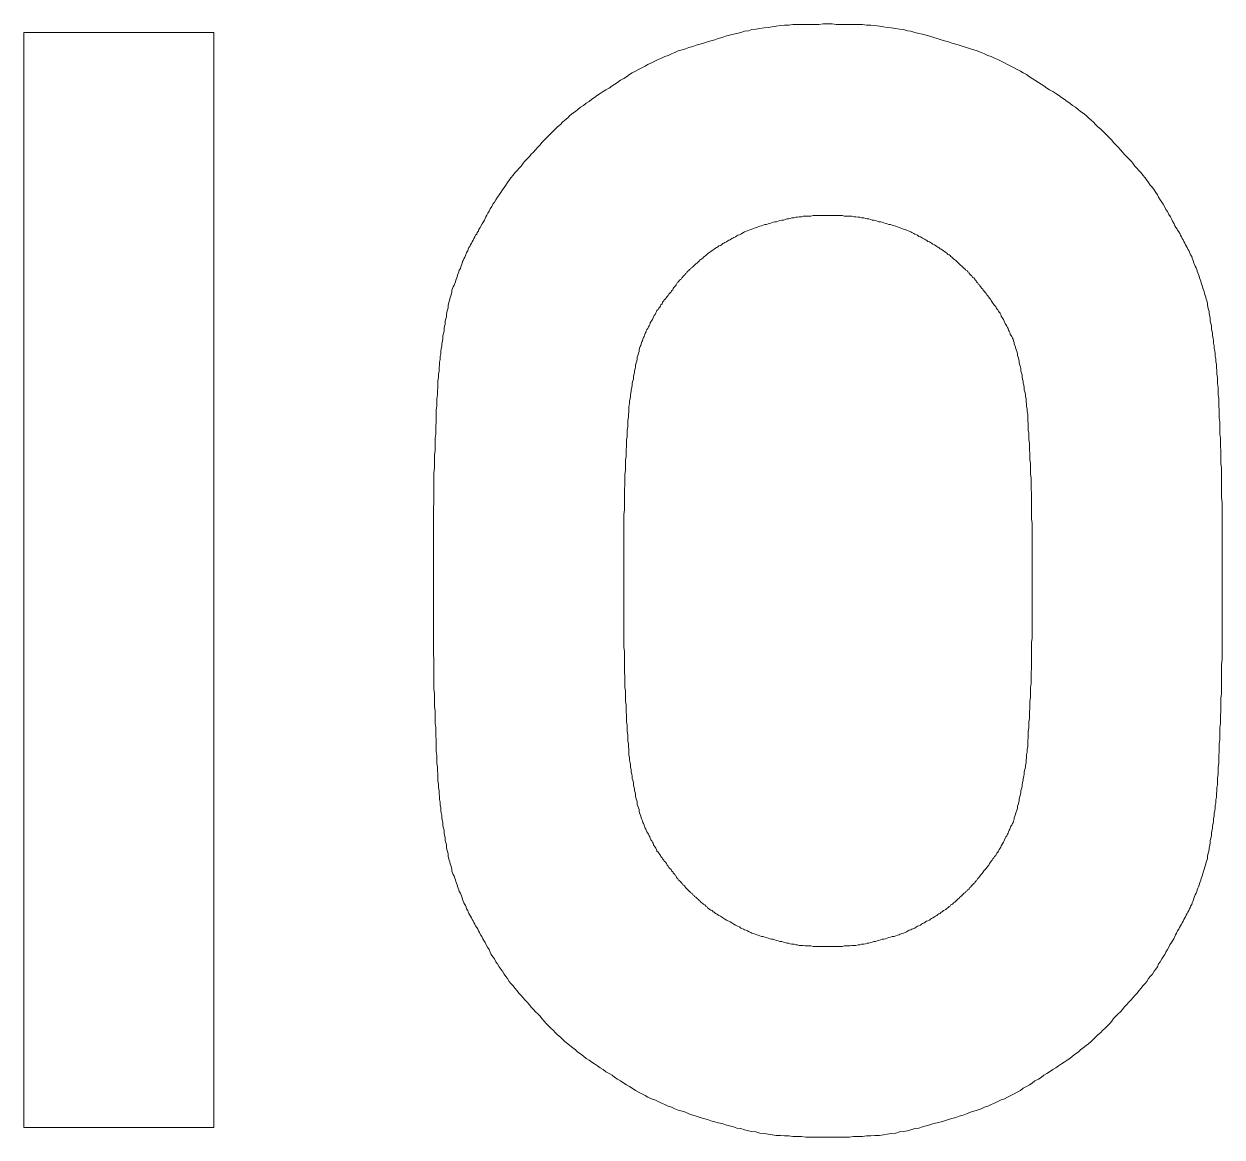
# Model space of a CAD drawing. Units: millimetres at full size, sheet at 1:100. Extents: x -138278 to 134990, y -16593 to 30671.
# Drawn here: x -8901.8 to -8688.5, y 21337.6 to 21535.7 of the extents above; entities that cross this region are included whole.
import ezdxf

# ---------------------------------------------------------------- set-up
doc = ezdxf.new("R2010")
doc.units = ezdxf.units.MM
doc.header["$LTSCALE"] = 100
doc.layers.add('F-0_枠', color=134, linetype='Continuous', lineweight=18)

msp = doc.modelspace()

# ---------------------------------------------------------------- linework, layer by layer
at = {"layer": 'F-0_枠'}
for points in [[(-8779.5, 21532.7), (-8778.8, 21532.9), (-8778.2, 21533.1), (-8777.5, 21533.3), (-8776.9, 21533.5), (-8776.2, 21533.7), (-8775.5, 21533.9), (-8774.9, 21534), (-8774.2, 21534.2), (-8773.5, 21534.4), (-8772.8, 21534.5), (-8772.2, 21534.7), (-8771.5, 21534.8), (-8770.8, 21534.9), (-8770, 21535), (-8769.3, 21535.1), (-8768.6, 21535.2), (-8767.9, 21535.3), (-8767.1, 21535.4), (-8766.4, 21535.5), (-8765.6, 21535.5), (-8764.9, 21535.6), (-8764.1, 21535.6), (-8763.4, 21535.6), (-8762.6, 21535.6), (-8761.8, 21535.6), (-8761.1, 21535.6), (-8760.3, 21535.6), (-8759.5, 21535.7), (-8758.7, 21535.7), (-8757.9, 21535.7), (-8757.2, 21535.6), (-8756.4, 21535.6), (-8755.6, 21535.6), (-8754.8, 21535.6), (-8754.1, 21535.6), (-8753.3, 21535.6), (-8752.5, 21535.6), (-8751.8, 21535.5), (-8751, 21535.5)], [(-8751, 21535.5), (-8750.3, 21535.4), (-8749.5, 21535.3), (-8748.8, 21535.2), (-8748.1, 21535.1), (-8747.4, 21535), (-8746.6, 21534.9), (-8745.9, 21534.8), (-8745.2, 21534.7), (-8744.5, 21534.5), (-8743.9, 21534.4), (-8743.2, 21534.2), (-8742.5, 21534), (-8741.8, 21533.9), (-8741.2, 21533.7), (-8740.5, 21533.5), (-8739.8, 21533.3), (-8739.2, 21533.1), (-8738.5, 21532.9), (-8737.9, 21532.7), (-8737.2, 21532.5), (-8736.6, 21532.3), (-8735.9, 21532.1), (-8735.3, 21531.9), (-8734.6, 21531.7), (-8734, 21531.5), (-8733.3, 21531.3), (-8732.7, 21531.1), (-8732.1, 21530.9), (-8731.4, 21530.6), (-8730.8, 21530.4), (-8730.2, 21530.1), (-8729.6, 21529.9), (-8729, 21529.6), (-8728.4, 21529.4), (-8727.8, 21529.1), (-8727.2, 21528.8), (-8726.7, 21528.5), (-8726.1, 21528.2), (-8725.5, 21527.9)], [(-8801.7, 21521.6), (-8801.2, 21521.9), (-8800.7, 21522.3), (-8800.2, 21522.6), (-8799.7, 21523), (-8799.2, 21523.3), (-8798.7, 21523.7), (-8798.2, 21524), (-8797.6, 21524.3), (-8797.1, 21524.7), (-8796.6, 21525), (-8796.1, 21525.3), (-8795.6, 21525.7), (-8795, 21526), (-8794.5, 21526.3), (-8794, 21526.7), (-8793.5, 21527), (-8792.9, 21527.3), (-8792.4, 21527.6), (-8791.8, 21527.9), (-8791.2, 21528.2), (-8790.7, 21528.5), (-8790.1, 21528.8), (-8789.5, 21529.1), (-8788.9, 21529.4), (-8788.3, 21529.6), (-8787.7, 21529.9), (-8787.1, 21530.1), (-8786.5, 21530.4), (-8785.9, 21530.6), (-8785.3, 21530.9), (-8784.6, 21531.1), (-8784, 21531.3), (-8783.4, 21531.5), (-8782.7, 21531.7), (-8782.1, 21531.9), (-8781.4, 21532.1), (-8780.8, 21532.3), (-8780.1, 21532.5), (-8779.5, 21532.7)], [(-8725.5, 21527.9), (-8725, 21527.6), (-8724.4, 21527.3), (-8723.9, 21527), (-8723.3, 21526.7), (-8722.8, 21526.3), (-8722.3, 21526), (-8721.8, 21525.7), (-8721.2, 21525.3), (-8720.7, 21525), (-8720.2, 21524.7), (-8719.7, 21524.3), (-8719.2, 21524), (-8718.6, 21523.7), (-8718.1, 21523.3), (-8717.6, 21523), (-8717.1, 21522.6), (-8716.6, 21522.3), (-8716.1, 21521.9), (-8715.6, 21521.6), (-8715.1, 21521.2), (-8714.6, 21520.9), (-8714.1, 21520.5), (-8713.7, 21520.1), (-8713.2, 21519.8), (-8712.7, 21519.4), (-8712.3, 21519), (-8711.8, 21518.6), (-8711.4, 21518.2), (-8711, 21517.8), (-8710.6, 21517.4), (-8710.1, 21517), (-8709.7, 21516.6), (-8709.3, 21516.2), (-8708.9, 21515.8), (-8708.5, 21515.4), (-8708.1, 21515), (-8707.8, 21514.6), (-8707.4, 21514.2), (-8707, 21513.8)], [(-8816.9, 21505.7), (-8816.6, 21506.2), (-8816.3, 21506.6), (-8816, 21507), (-8815.7, 21507.5), (-8815.4, 21507.9), (-8815.1, 21508.3), (-8814.7, 21508.8), (-8814.4, 21509.2), (-8814, 21509.6), (-8813.7, 21510), (-8813.3, 21510.4), (-8812.9, 21510.9), (-8812.6, 21511.3), (-8812.2, 21511.7), (-8811.8, 21512.1), (-8811.5, 21512.5), (-8811.1, 21512.9), (-8810.7, 21513.3), (-8810.3, 21513.8), (-8809.9, 21514.2), (-8809.6, 21514.6), (-8809.2, 21515), (-8808.8, 21515.4), (-8808.4, 21515.8), (-8808, 21516.2), (-8807.6, 21516.6), (-8807.2, 21517), (-8806.8, 21517.4), (-8806.3, 21517.8), (-8805.9, 21518.2), (-8805.5, 21518.6), (-8805, 21519), (-8804.6, 21519.4), (-8804.1, 21519.8), (-8803.6, 21520.1), (-8803.2, 21520.5), (-8802.7, 21520.9), (-8802.2, 21521.2), (-8801.7, 21521.6)], [(-8707, 21513.8), (-8706.6, 21513.3), (-8706.2, 21512.9), (-8705.9, 21512.5), (-8705.5, 21512.1), (-8705.1, 21511.7), (-8704.7, 21511.3), (-8704.4, 21510.9), (-8704, 21510.4), (-8703.6, 21510), (-8703.3, 21509.6), (-8702.9, 21509.2), (-8702.6, 21508.8), (-8702.2, 21508.3), (-8701.9, 21507.9), (-8701.6, 21507.5), (-8701.3, 21507), (-8700.9, 21506.6), (-8700.6, 21506.2), (-8700.3, 21505.7), (-8700, 21505.3), (-8699.8, 21504.9), (-8699.5, 21504.4), (-8699.2, 21504), (-8699, 21503.6), (-8698.7, 21503.1), (-8698.5, 21502.7)], [(-8823.7, 21493.4), (-8823.6, 21493.6), (-8823.5, 21493.9), (-8823.3, 21494.2), (-8823.2, 21494.5), (-8823.1, 21494.8), (-8823, 21495), (-8822.8, 21495.3), (-8822.7, 21495.6), (-8822.6, 21495.9), (-8822.4, 21496.1), (-8822.3, 21496.4), (-8822.1, 21496.7), (-8822, 21496.9), (-8821.8, 21497.2), (-8821.7, 21497.5), (-8821.5, 21497.8), (-8821.4, 21498.1), (-8821.2, 21498.3), (-8821.1, 21498.6), (-8820.9, 21498.8), (-8820.8, 21499.1), (-8820.7, 21499.3), (-8820.6, 21499.5), (-8820.5, 21499.6), (-8820.2, 21500.1), (-8819.8, 21500.8), (-8819.7, 21501.1), (-8819.6, 21501.4), (-8819.4, 21501.7), (-8819.2, 21502), (-8819, 21502.4), (-8818.8, 21502.8), (-8818.5, 21503.2), (-8818.3, 21503.6), (-8818, 21504), (-8817.8, 21504.4), (-8817.5, 21504.9), (-8817.2, 21505.3), (-8816.9, 21505.7)], [(-8771.9, 21499.3), (-8771.6, 21499.4), (-8771.3, 21499.5), (-8771.1, 21499.6), (-8770.8, 21499.7), (-8770.5, 21499.8), (-8770.2, 21499.9), (-8769.9, 21500), (-8769.6, 21500), (-8769.3, 21500.1), (-8769, 21500.2), (-8768.7, 21500.3), (-8768.4, 21500.4), (-8768.1, 21500.5), (-8767.8, 21500.5), (-8767.5, 21500.6), (-8767.2, 21500.7), (-8766.9, 21500.8), (-8766.6, 21500.8), (-8766.3, 21500.9), (-8766, 21501), (-8765.7, 21501), (-8765.4, 21501.1), (-8765.1, 21501.2), (-8764.7, 21501.2), (-8764.4, 21501.3), (-8764.1, 21501.3), (-8763.8, 21501.4), (-8763.4, 21501.4), (-8763.1, 21501.5), (-8762.7, 21501.5), (-8762.4, 21501.5), (-8762, 21501.5), (-8761.7, 21501.5), (-8761.3, 21501.6), (-8760.9, 21501.6), (-8760.6, 21501.6), (-8760.2, 21501.6), (-8759.8, 21501.6), (-8759.5, 21501.6)], [(-8759.5, 21501.6), (-8759.1, 21501.6), (-8758.7, 21501.6), (-8758.4, 21501.6), (-8758, 21501.6), (-8757.6, 21501.6), (-8757.2, 21501.6), (-8756.9, 21501.6), (-8756.5, 21501.6), (-8756.1, 21501.6), (-8755.8, 21501.5), (-8755.4, 21501.5), (-8755.1, 21501.5), (-8754.7, 21501.5), (-8754.4, 21501.5), (-8754, 21501.4), (-8753.7, 21501.4), (-8753.3, 21501.3), (-8753, 21501.3), (-8752.7, 21501.2), (-8752.3, 21501.2), (-8752, 21501.1), (-8751.7, 21501), (-8751.4, 21501), (-8751.1, 21500.9), (-8750.8, 21500.8), (-8750.5, 21500.8), (-8750.2, 21500.7), (-8749.9, 21500.6), (-8749.6, 21500.5), (-8749.3, 21500.5), (-8749, 21500.4), (-8748.7, 21500.3), (-8748.4, 21500.2), (-8748.1, 21500.1), (-8747.8, 21500), (-8747.5, 21500), (-8747.2, 21499.9), (-8746.9, 21499.8), (-8746.6, 21499.7)], [(-8698.5, 21502.7), (-8698.2, 21502.3), (-8698, 21501.8), (-8697.7, 21501.4), (-8697.5, 21501), (-8697.3, 21500.6), (-8697, 21500.1), (-8696.9, 21499.8), (-8696.7, 21499.5), (-8696.5, 21499.2), (-8696.4, 21499), (-8696.2, 21498.7), (-8696, 21498.4), (-8695.9, 21498.1), (-8695.7, 21497.8), (-8695.6, 21497.5), (-8695.4, 21497.3), (-8695.3, 21497), (-8695.1, 21496.7), (-8695, 21496.4), (-8694.9, 21496.2), (-8694.7, 21495.9), (-8694.6, 21495.6), (-8694.4, 21495.4), (-8694.3, 21495.1), (-8694.2, 21494.8), (-8694.1, 21494.6), (-8693.9, 21494.3), (-8693.8, 21494), (-8693.7, 21493.7), (-8693.6, 21493.4), (-8693.5, 21493.1), (-8693.4, 21492.9), (-8693.3, 21492.6), (-8693.1, 21492.3), (-8693, 21492), (-8692.9, 21491.7), (-8692.8, 21491.4), (-8692.7, 21491.1), (-8692.6, 21490.8)], [(-8780.6, 21494.4), (-8780.4, 21494.5), (-8780.2, 21494.7), (-8780.1, 21494.8), (-8779.9, 21494.9), (-8779.7, 21495.1), (-8779.5, 21495.2), (-8779.3, 21495.4), (-8779.1, 21495.5), (-8778.9, 21495.6), (-8778.7, 21495.8), (-8778.5, 21495.9), (-8778.3, 21496), (-8778.1, 21496.2), (-8777.8, 21496.3), (-8777.6, 21496.4), (-8777.4, 21496.6), (-8777.2, 21496.7), (-8777, 21496.8), (-8776.7, 21496.9), (-8776.5, 21497.1), (-8776.3, 21497.2), (-8776.1, 21497.3), (-8775.8, 21497.5), (-8775.6, 21497.6), (-8775.4, 21497.7), (-8775.1, 21497.8), (-8774.9, 21498), (-8774.7, 21498.1), (-8774.4, 21498.2), (-8774.2, 21498.3), (-8774, 21498.4), (-8773.7, 21498.6), (-8773.5, 21498.7), (-8773.2, 21498.8), (-8773, 21498.9), (-8772.7, 21499), (-8772.4, 21499.1), (-8772.2, 21499.2), (-8771.9, 21499.3)], [(-8746.6, 21499.7), (-8746.3, 21499.6), (-8746, 21499.5), (-8745.8, 21499.4), (-8745.5, 21499.3), (-8745.2, 21499.2), (-8744.9, 21499.1), (-8744.7, 21499), (-8744.4, 21498.9), (-8744.2, 21498.8), (-8743.9, 21498.7), (-8743.7, 21498.6), (-8743.4, 21498.4), (-8743.2, 21498.3), (-8742.9, 21498.2), (-8742.7, 21498.1), (-8742.5, 21497.9), (-8742.2, 21497.8), (-8742, 21497.7), (-8741.8, 21497.6), (-8741.5, 21497.4), (-8741.3, 21497.3), (-8741.1, 21497.2), (-8740.9, 21497), (-8740.6, 21496.9), (-8740.4, 21496.8), (-8740.2, 21496.7), (-8740, 21496.5), (-8739.7, 21496.4), (-8739.5, 21496.3), (-8739.3, 21496.1), (-8739.1, 21496), (-8738.9, 21495.9), (-8738.7, 21495.7), (-8738.5, 21495.6), (-8738.3, 21495.5), (-8738.1, 21495.3), (-8737.9, 21495.2), (-8737.7, 21495), (-8737.5, 21494.9)], [(-8785.9, 21489), (-8785.8, 21489.1), (-8785.7, 21489.3), (-8785.6, 21489.4), (-8785.5, 21489.6), (-8785.4, 21489.7), (-8785.3, 21489.8), (-8785.2, 21489.9), (-8785.1, 21490.1), (-8784.9, 21490.2), (-8784.8, 21490.3), (-8784.7, 21490.5), (-8784.6, 21490.6), (-8784.5, 21490.7), (-8784.4, 21490.9), (-8784.2, 21491), (-8784.1, 21491.1), (-8784, 21491.3), (-8783.8, 21491.4), (-8783.7, 21491.6), (-8783.6, 21491.7), (-8783.4, 21491.8), (-8783.3, 21492), (-8783.1, 21492.1), (-8783, 21492.3), (-8782.8, 21492.4), (-8782.7, 21492.5), (-8782.5, 21492.7), (-8782.4, 21492.8), (-8782.2, 21493), (-8782, 21493.1), (-8781.9, 21493.2), (-8781.7, 21493.4), (-8781.6, 21493.5), (-8781.4, 21493.7), (-8781.3, 21493.8), (-8781.1, 21493.9), (-8780.9, 21494.1), (-8780.8, 21494.2), (-8780.6, 21494.4)], [(-8737.5, 21494.9), (-8737.3, 21494.7), (-8737.1, 21494.6), (-8736.9, 21494.5), (-8736.8, 21494.3), (-8736.6, 21494.2), (-8736.4, 21494), (-8736.3, 21493.9), (-8736.1, 21493.7), (-8735.9, 21493.6), (-8735.8, 21493.5), (-8735.6, 21493.3), (-8735.5, 21493.2), (-8735.3, 21493), (-8735.2, 21492.9), (-8735, 21492.7), (-8734.8, 21492.6), (-8734.7, 21492.5), (-8734.5, 21492.3), (-8734.4, 21492.2), (-8734.2, 21492), (-8734.1, 21491.9), (-8733.9, 21491.8), (-8733.8, 21491.6), (-8733.6, 21491.5)], [(-8827.2, 21479.7), (-8827.2, 21480.2), (-8827.1, 21480.6), (-8827, 21481), (-8827, 21481.5), (-8826.9, 21481.9), (-8826.8, 21482.3), (-8826.8, 21482.8), (-8826.7, 21483.2), (-8826.6, 21483.6), (-8826.6, 21484), (-8826.5, 21484.4), (-8826.4, 21484.8), (-8826.3, 21485.2), (-8826.3, 21485.6), (-8826.2, 21485.9), (-8826.1, 21486.3), (-8826, 21486.7), (-8825.9, 21487), (-8825.8, 21487.3), (-8825.7, 21487.7), (-8825.6, 21488), (-8825.6, 21488.3), (-8825.5, 21488.6), (-8825.4, 21488.9), (-8825.2, 21489.2), (-8825.1, 21489.5), (-8825, 21489.8), (-8824.9, 21490.1), (-8824.8, 21490.4), (-8824.7, 21490.7), (-8824.6, 21491), (-8824.5, 21491.3), (-8824.4, 21491.6), (-8824.3, 21491.9), (-8824.1, 21492.2), (-8824, 21492.5), (-8823.9, 21492.8), (-8823.8, 21493.1), (-8823.7, 21493.4)], [(-8733.6, 21491.5), (-8733.5, 21491.3), (-8733.4, 21491.2), (-8733.2, 21491), (-8733.1, 21490.9), (-8733, 21490.8), (-8732.9, 21490.6), (-8732.7, 21490.5), (-8732.6, 21490.4), (-8732.5, 21490.2), (-8732.4, 21490.1), (-8732.3, 21490), (-8732.2, 21489.8), (-8732.1, 21489.7), (-8732, 21489.6), (-8731.9, 21489.4), (-8731.7, 21489.3), (-8731.6, 21489.1), (-8731.5, 21489), (-8731.4, 21488.8), (-8731.3, 21488.7), (-8731.1, 21488.5), (-8731, 21488.3), (-8730.8, 21488.1), (-8730.7, 21487.9), (-8730.5, 21487.7), (-8730.4, 21487.5), (-8730.2, 21487.3), (-8730, 21487.1), (-8729.9, 21486.9), (-8729.7, 21486.7), (-8729.6, 21486.5), (-8729.4, 21486.2), (-8729.3, 21486), (-8729.1, 21485.8), (-8729, 21485.6), (-8728.8, 21485.4), (-8728.7, 21485.2), (-8728.6, 21485), (-8728.4, 21484.8)], [(-8692.6, 21490.8), (-8692.5, 21490.5), (-8692.4, 21490.2), (-8692.3, 21489.9), (-8692.2, 21489.6), (-8692.1, 21489.3), (-8692, 21489), (-8691.9, 21488.7), (-8691.8, 21488.4), (-8691.7, 21488.1), (-8691.6, 21487.7), (-8691.5, 21487.4), (-8691.4, 21487.1), (-8691.3, 21486.7), (-8691.2, 21486.4), (-8691.1, 21486), (-8691.1, 21485.7), (-8691, 21485.3), (-8690.9, 21484.9), (-8690.8, 21484.5), (-8690.8, 21484.1), (-8690.7, 21483.7), (-8690.6, 21483.3), (-8690.6, 21482.8), (-8690.5, 21482.4), (-8690.4, 21482), (-8690.4, 21481.5), (-8690.3, 21481.1), (-8690.2, 21480.7), (-8690.2, 21480.2), (-8690.1, 21479.8), (-8690, 21479.3), (-8690, 21478.9), (-8689.9, 21478.4), (-8689.9, 21478), (-8689.8, 21477.5), (-8689.7, 21477), (-8689.7, 21476.6), (-8689.6, 21476.1), (-8689.6, 21475.6)], [(-8791.2, 21480.6), (-8791.1, 21480.8), (-8791, 21481.1), (-8790.9, 21481.3), (-8790.7, 21481.5), (-8790.6, 21481.8), (-8790.5, 21482), (-8790.4, 21482.2), (-8790.3, 21482.5), (-8790.2, 21482.7), (-8790, 21482.9), (-8789.9, 21483.1), (-8789.8, 21483.4), (-8789.7, 21483.6), (-8789.6, 21483.8), (-8789.4, 21484), (-8789.3, 21484.3), (-8789.2, 21484.5), (-8789.1, 21484.7), (-8788.9, 21484.9), (-8788.8, 21485.1), (-8788.6, 21485.3), (-8788.5, 21485.5), (-8788.4, 21485.7), (-8788.2, 21485.9), (-8788.1, 21486.2), (-8787.9, 21486.4), (-8787.8, 21486.6), (-8787.6, 21486.8), (-8787.4, 21487), (-8787.3, 21487.2), (-8787.1, 21487.4), (-8787, 21487.6), (-8786.8, 21487.8), (-8786.6, 21488), (-8786.5, 21488.2), (-8786.3, 21488.4), (-8786.2, 21488.6), (-8786.1, 21488.8), (-8785.9, 21489)], [(-8728.4, 21484.8), (-8728.3, 21484.6), (-8728.2, 21484.4), (-8728, 21484.2), (-8727.9, 21484), (-8727.8, 21483.7), (-8727.7, 21483.5), (-8727.5, 21483.3), (-8727.4, 21483.1), (-8727.3, 21482.8), (-8727.2, 21482.6), (-8727.1, 21482.4), (-8727, 21482.2), (-8726.8, 21481.9), (-8726.7, 21481.7), (-8726.6, 21481.5), (-8726.5, 21481.2), (-8726.4, 21481), (-8726.3, 21480.8), (-8726.2, 21480.5), (-8726.1, 21480.3), (-8725.9, 21480.1), (-8725.8, 21479.8), (-8725.7, 21479.6), (-8725.6, 21479.3), (-8725.5, 21479), (-8725.5, 21478.8), (-8725.4, 21478.5), (-8725.3, 21478.2), (-8725.2, 21477.9), (-8725.1, 21477.6), (-8725, 21477.3), (-8724.9, 21477), (-8724.9, 21476.7), (-8724.8, 21476.4), (-8724.7, 21476), (-8724.6, 21475.7), (-8724.6, 21475.4), (-8724.5, 21475), (-8724.4, 21474.7)], [(-8828.8, 21455), (-8828.8, 21455.8), (-8828.7, 21456.7), (-8828.7, 21457.5), (-8828.7, 21458.2), (-8828.7, 21459), (-8828.6, 21459.8), (-8828.6, 21460.5), (-8828.6, 21461.2), (-8828.6, 21462), (-8828.5, 21462.7), (-8828.5, 21463.4), (-8828.5, 21464.1), (-8828.4, 21464.8), (-8828.4, 21465.6), (-8828.4, 21466.3), (-8828.4, 21467), (-8828.3, 21467.7), (-8828.3, 21468.4), (-8828.3, 21469), (-8828.2, 21469.7), (-8828.2, 21470.4), (-8828.1, 21471), (-8828.1, 21471.6), (-8828.1, 21472.2), (-8828, 21472.8), (-8828, 21473.4), (-8827.9, 21473.9), (-8827.9, 21474.5), (-8827.8, 21475), (-8827.8, 21475.5), (-8827.7, 21476), (-8827.7, 21476.5), (-8827.6, 21477), (-8827.6, 21477.5), (-8827.5, 21477.9), (-8827.4, 21478.4), (-8827.4, 21478.8), (-8827.3, 21479.3), (-8827.2, 21479.7)], [(-8794.1, 21467.2), (-8794.1, 21467.6), (-8794, 21468.1), (-8794, 21468.6), (-8793.9, 21469), (-8793.8, 21469.4), (-8793.8, 21469.8), (-8793.7, 21470.2), (-8793.7, 21470.6), (-8793.6, 21471), (-8793.5, 21471.4), (-8793.5, 21471.8), (-8793.4, 21472.2), (-8793.3, 21472.5), (-8793.3, 21472.9), (-8793.2, 21473.3), (-8793.1, 21473.6), (-8793.1, 21474), (-8793, 21474.3), (-8792.9, 21474.7), (-8792.9, 21475), (-8792.8, 21475.4), (-8792.7, 21475.7), (-8792.6, 21476.1), (-8792.6, 21476.4), (-8792.5, 21476.7), (-8792.4, 21477.1), (-8792.3, 21477.4), (-8792.3, 21477.7), (-8792.2, 21478), (-8792.1, 21478.3), (-8792, 21478.5), (-8791.9, 21478.8), (-8791.8, 21479.1), (-8791.7, 21479.3), (-8791.6, 21479.6), (-8791.5, 21479.9), (-8791.4, 21480.1), (-8791.3, 21480.3), (-8791.2, 21480.6)], [(-8689.6, 21475.6), (-8689.5, 21475.1), (-8689.5, 21474.5), (-8689.4, 21474), (-8689.4, 21473.4), (-8689.3, 21472.8), (-8689.3, 21472.3), (-8689.3, 21471.7), (-8689.2, 21471), (-8689.2, 21470.4), (-8689.2, 21469.7), (-8689.1, 21469.1), (-8689.1, 21468.4), (-8689.1, 21467.7), (-8689, 21467), (-8689, 21466.3), (-8689, 21465.6), (-8688.9, 21464.9), (-8688.9, 21464.1), (-8688.9, 21463.4), (-8688.9, 21462.7), (-8688.8, 21462), (-8688.8, 21461.3), (-8688.8, 21460.5), (-8688.7, 21459.8), (-8688.7, 21459), (-8688.7, 21458.2), (-8688.7, 21457.5), (-8688.6, 21456.7), (-8688.6, 21455.9), (-8688.6, 21455), (-8688.6, 21454.2), (-8688.6, 21453.3), (-8688.6, 21452.4), (-8688.6, 21451.5), (-8688.5, 21450.5), (-8688.5, 21449.6), (-8688.5, 21448.6), (-8688.5, 21447.6), (-8688.5, 21446.6)], [(-8724.4, 21474.7), (-8724.3, 21474.3), (-8724.3, 21473.9), (-8724.2, 21473.6), (-8724.1, 21473.2), (-8724.1, 21472.9), (-8724, 21472.5), (-8723.9, 21472.1), (-8723.9, 21471.8), (-8723.8, 21471.4), (-8723.7, 21471), (-8723.7, 21470.6), (-8723.6, 21470.2), (-8723.5, 21469.8), (-8723.5, 21469.4), (-8723.4, 21469), (-8723.4, 21468.5), (-8723.3, 21468.1), (-8723.3, 21467.6), (-8723.2, 21467.2), (-8723.2, 21466.7), (-8723.1, 21466.2), (-8723.1, 21465.6), (-8723.1, 21465.1), (-8723, 21464.6), (-8723, 21464), (-8723, 21463.4), (-8722.9, 21462.9), (-8722.9, 21462.3), (-8722.9, 21461.7), (-8722.8, 21461.1), (-8722.8, 21460.5), (-8722.8, 21459.9), (-8722.7, 21459.3), (-8722.7, 21458.7), (-8722.7, 21458.1), (-8722.6, 21457.5), (-8722.6, 21456.8), (-8722.6, 21456.2), (-8722.6, 21455.6)], [(-8795, 21440.5), (-8795, 21441.4), (-8795, 21442.3), (-8795, 21443.3), (-8795, 21444.2), (-8795, 21445.1), (-8795, 21445.9), (-8795, 21446.8), (-8795, 21447.6), (-8795, 21448.4), (-8794.9, 21449.2), (-8794.9, 21450), (-8794.9, 21450.8), (-8794.9, 21451.5), (-8794.9, 21452.2), (-8794.9, 21452.9), (-8794.8, 21453.6), (-8794.8, 21454.3), (-8794.8, 21454.9), (-8794.8, 21455.6), (-8794.7, 21456.2), (-8794.7, 21456.8), (-8794.7, 21457.5), (-8794.7, 21458.1), (-8794.6, 21458.7), (-8794.6, 21459.3), (-8794.6, 21459.9), (-8794.5, 21460.5), (-8794.5, 21461.1), (-8794.5, 21461.7), (-8794.4, 21462.3), (-8794.4, 21462.9), (-8794.4, 21463.4), (-8794.3, 21464), (-8794.3, 21464.6), (-8794.3, 21465.1), (-8794.2, 21465.7), (-8794.2, 21466.2), (-8794.1, 21466.7), (-8794.1, 21467.2)], [(-8828.7, 21415.7), (-8828.7, 21416.5), (-8828.8, 21417.3), (-8828.8, 21418.2), (-8828.8, 21419), (-8828.8, 21419.9), (-8828.8, 21420.8), (-8828.8, 21421.7), (-8828.8, 21422.6), (-8828.9, 21423.6), (-8828.9, 21424.6), (-8828.9, 21425.6), (-8828.9, 21426.6), (-8828.9, 21427.7), (-8828.9, 21428.7), (-8828.9, 21429.8), (-8828.9, 21430.9), (-8828.9, 21432), (-8828.9, 21433.2), (-8828.9, 21434.3), (-8828.9, 21435.4), (-8828.9, 21436.6), (-8828.9, 21437.7), (-8828.9, 21438.9), (-8828.9, 21440), (-8828.9, 21441.1), (-8828.9, 21442.3), (-8828.9, 21443.4), (-8828.9, 21444.4), (-8828.9, 21445.5), (-8828.9, 21446.6), (-8828.9, 21447.6), (-8828.9, 21448.6), (-8828.9, 21449.6), (-8828.8, 21450.5), (-8828.8, 21451.5), (-8828.8, 21452.4), (-8828.8, 21453.3), (-8828.8, 21454.2), (-8828.8, 21455)], [(-8722.6, 21455.6), (-8722.5, 21454.9), (-8722.5, 21454.3), (-8722.5, 21453.6), (-8722.5, 21452.9), (-8722.4, 21452.2), (-8722.4, 21451.5), (-8722.4, 21450.8), (-8722.4, 21450), (-8722.4, 21449.2), (-8722.4, 21448.4), (-8722.4, 21447.6), (-8722.3, 21446.8), (-8722.3, 21445.9), (-8722.3, 21445.1), (-8722.3, 21444.2), (-8722.3, 21443.3), (-8722.3, 21442.3), (-8722.3, 21441.4), (-8722.3, 21440.5), (-8722.3, 21439.5), (-8722.3, 21438.5), (-8722.3, 21437.6), (-8722.3, 21436.6), (-8722.3, 21435.6), (-8722.3, 21434.7), (-8722.3, 21433.7), (-8722.3, 21432.7), (-8722.3, 21431.8), (-8722.3, 21430.9), (-8722.3, 21429.9), (-8722.3, 21429), (-8722.3, 21428.1), (-8722.3, 21427.3), (-8722.3, 21426.4), (-8722.4, 21425.6), (-8722.4, 21424.8), (-8722.4, 21424), (-8722.4, 21423.2), (-8722.4, 21422.5)], [(-8688.5, 21446.6), (-8688.5, 21445.5), (-8688.5, 21444.4), (-8688.5, 21443.4), (-8688.5, 21442.3), (-8688.5, 21441.1), (-8688.5, 21440), (-8688.5, 21438.9), (-8688.5, 21437.7), (-8688.5, 21436.6), (-8688.5, 21435.4), (-8688.5, 21434.3), (-8688.5, 21433.2), (-8688.5, 21432), (-8688.5, 21430.9), (-8688.5, 21429.8), (-8688.5, 21428.7), (-8688.5, 21427.7), (-8688.5, 21426.6), (-8688.5, 21425.6), (-8688.5, 21424.6), (-8688.5, 21423.6), (-8688.5, 21422.6), (-8688.6, 21421.7), (-8688.6, 21420.8), (-8688.6, 21419.9), (-8688.6, 21419), (-8688.6, 21418.1), (-8688.6, 21417.3), (-8688.6, 21416.5), (-8688.7, 21415.7), (-8688.7, 21414.9), (-8688.7, 21414.1), (-8688.7, 21413.4), (-8688.8, 21412.6), (-8688.8, 21411.9), (-8688.8, 21411.2), (-8688.9, 21410.5), (-8688.9, 21409.7), (-8688.9, 21409)], [(-8794.4, 21410.4), (-8794.4, 21410.9), (-8794.5, 21411.5), (-8794.5, 21412.1), (-8794.5, 21412.7), (-8794.6, 21413.3), (-8794.6, 21413.9), (-8794.6, 21414.5), (-8794.7, 21415.2), (-8794.7, 21415.8), (-8794.7, 21416.4), (-8794.7, 21417), (-8794.8, 21417.6), (-8794.8, 21418.3), (-8794.8, 21418.9), (-8794.8, 21419.6), (-8794.9, 21420.3), (-8794.9, 21421), (-8794.9, 21421.7), (-8794.9, 21422.5), (-8794.9, 21423.2), (-8794.9, 21424), (-8795, 21424.8), (-8795, 21425.6), (-8795, 21426.4), (-8795, 21427.3), (-8795, 21428.1), (-8795, 21429), (-8795, 21429.9), (-8795, 21430.9), (-8795, 21431.8), (-8795, 21432.7), (-8795, 21433.7), (-8795, 21434.7), (-8795, 21435.6), (-8795, 21436.6), (-8795, 21437.6), (-8795, 21438.5), (-8795, 21439.5), (-8795, 21440.5)], [(-8722.4, 21422.5), (-8722.4, 21421.7), (-8722.4, 21421), (-8722.5, 21420.3), (-8722.5, 21419.6), (-8722.5, 21418.9), (-8722.5, 21418.3), (-8722.6, 21417.6), (-8722.6, 21417), (-8722.6, 21416.4), (-8722.6, 21415.8), (-8722.7, 21415.2), (-8722.7, 21414.5), (-8722.7, 21413.9), (-8722.8, 21413.3), (-8722.8, 21412.7), (-8722.8, 21412.1), (-8722.9, 21411.5), (-8722.9, 21410.9), (-8722.9, 21410.4), (-8723, 21409.8), (-8723, 21409.2), (-8723, 21408.7), (-8723.1, 21408.1), (-8723.1, 21407.6), (-8723.1, 21407.1), (-8723.2, 21406.6), (-8723.2, 21406.1), (-8723.3, 21405.6), (-8723.3, 21405.1), (-8723.4, 21404.7), (-8723.4, 21404.2), (-8723.5, 21403.8), (-8723.5, 21403.4), (-8723.6, 21403), (-8723.7, 21402.6), (-8723.7, 21402.2), (-8723.8, 21401.8), (-8723.9, 21401.4), (-8723.9, 21401.1)], [(-8827, 21392.2), (-8827.1, 21392.6), (-8827.2, 21393), (-8827.2, 21393.5), (-8827.3, 21393.9), (-8827.4, 21394.3), (-8827.4, 21394.8), (-8827.5, 21395.3), (-8827.6, 21395.7), (-8827.6, 21396.2), (-8827.7, 21396.7), (-8827.7, 21397.2), (-8827.8, 21397.7), (-8827.8, 21398.2), (-8827.9, 21398.7), (-8827.9, 21399.2), (-8828, 21399.8), (-8828, 21400.4), (-8828.1, 21401), (-8828.1, 21401.6), (-8828.1, 21402.2), (-8828.2, 21402.8), (-8828.2, 21403.5), (-8828.3, 21404.1), (-8828.3, 21404.8), (-8828.3, 21405.5), (-8828.4, 21406.2), (-8828.4, 21406.9), (-8828.4, 21407.6), (-8828.4, 21408.3), (-8828.5, 21409), (-8828.5, 21409.8), (-8828.5, 21410.5), (-8828.6, 21411.2), (-8828.6, 21411.9), (-8828.6, 21412.7), (-8828.6, 21413.4), (-8828.7, 21414.2), (-8828.7, 21414.9), (-8828.7, 21415.7)], [(-8792, 21394.7), (-8792.1, 21395), (-8792.2, 21395.3), (-8792.3, 21395.6), (-8792.3, 21395.9), (-8792.4, 21396.2), (-8792.5, 21396.5), (-8792.6, 21396.8), (-8792.6, 21397.2), (-8792.7, 21397.5), (-8792.8, 21397.8), (-8792.9, 21398.2), (-8792.9, 21398.6), (-8793, 21398.9), (-8793.1, 21399.3), (-8793.1, 21399.6), (-8793.2, 21400), (-8793.3, 21400.3), (-8793.3, 21400.7), (-8793.4, 21401.1), (-8793.5, 21401.4), (-8793.5, 21401.8), (-8793.6, 21402.2), (-8793.7, 21402.6), (-8793.7, 21403), (-8793.8, 21403.4), (-8793.8, 21403.8), (-8793.9, 21404.2), (-8794, 21404.7), (-8794, 21405.1), (-8794.1, 21405.6), (-8794.1, 21406.1), (-8794.1, 21406.6), (-8794.2, 21407.1), (-8794.2, 21407.6), (-8794.3, 21408.1), (-8794.3, 21408.7), (-8794.3, 21409.2), (-8794.4, 21409.8), (-8794.4, 21410.4)], [(-8688.9, 21409), (-8688.9, 21408.3), (-8689, 21407.6), (-8689, 21406.9), (-8689, 21406.2), (-8689.1, 21405.5), (-8689.1, 21404.8), (-8689.1, 21404.1), (-8689.2, 21403.4), (-8689.2, 21402.8), (-8689.2, 21402.1), (-8689.3, 21401.5), (-8689.3, 21400.9), (-8689.3, 21400.3), (-8689.4, 21399.8), (-8689.4, 21399.2), (-8689.5, 21398.7), (-8689.5, 21398.1), (-8689.6, 21397.6), (-8689.6, 21397.1), (-8689.7, 21396.6), (-8689.7, 21396.1), (-8689.8, 21395.7), (-8689.9, 21395.2), (-8689.9, 21394.7), (-8690, 21394.3), (-8690, 21393.8), (-8690.1, 21393.4), (-8690.2, 21393), (-8690.2, 21392.5), (-8690.3, 21392.1), (-8690.4, 21391.7), (-8690.4, 21391.2), (-8690.5, 21390.8), (-8690.6, 21390.4), (-8690.6, 21390), (-8690.7, 21389.5), (-8690.8, 21389.1), (-8690.8, 21388.7), (-8690.9, 21388.3)], [(-8723.9, 21401.1), (-8724, 21400.7), (-8724.1, 21400.3), (-8724.1, 21400), (-8724.2, 21399.6), (-8724.3, 21399.3), (-8724.3, 21398.9), (-8724.4, 21398.6), (-8724.5, 21398.2), (-8724.6, 21397.8), (-8724.6, 21397.5), (-8724.7, 21397.2), (-8724.8, 21396.8), (-8724.9, 21396.5), (-8724.9, 21396.2), (-8725, 21395.9), (-8725.1, 21395.6), (-8725.2, 21395.3), (-8725.3, 21395), (-8725.4, 21394.7), (-8725.5, 21394.4), (-8725.5, 21394.1), (-8725.6, 21393.9), (-8725.7, 21393.6), (-8725.8, 21393.4), (-8725.9, 21393.1), (-8726.1, 21392.9), (-8726.2, 21392.6), (-8726.3, 21392.4), (-8726.4, 21392.2), (-8726.5, 21391.9), (-8726.6, 21391.7), (-8726.7, 21391.5), (-8726.8, 21391.2), (-8727, 21391), (-8727.1, 21390.8), (-8727.2, 21390.5), (-8727.3, 21390.3), (-8727.4, 21390.1), (-8727.5, 21389.9)], [(-8787.1, 21385.8), (-8787.3, 21386), (-8787.4, 21386.3), (-8787.6, 21386.5), (-8787.8, 21386.7), (-8787.9, 21386.9), (-8788.1, 21387.1), (-8788.2, 21387.3), (-8788.4, 21387.5), (-8788.5, 21387.7), (-8788.6, 21387.9), (-8788.8, 21388.1), (-8788.9, 21388.3), (-8789.1, 21388.5), (-8789.2, 21388.8), (-8789.3, 21389), (-8789.4, 21389.2), (-8789.6, 21389.4), (-8789.7, 21389.6), (-8789.8, 21389.9), (-8789.9, 21390.1), (-8790, 21390.3), (-8790.2, 21390.5), (-8790.3, 21390.8), (-8790.4, 21391), (-8790.5, 21391.2), (-8790.6, 21391.5), (-8790.7, 21391.7), (-8790.9, 21391.9), (-8791, 21392.2), (-8791.1, 21392.4), (-8791.2, 21392.6), (-8791.3, 21392.9), (-8791.4, 21393.1), (-8791.5, 21393.4), (-8791.6, 21393.6), (-8791.7, 21393.9), (-8791.8, 21394.1), (-8791.9, 21394.4), (-8792, 21394.7)], [(-8823.3, 21379), (-8823.5, 21379.3), (-8823.6, 21379.6), (-8823.7, 21379.9), (-8823.8, 21380.2), (-8823.9, 21380.5), (-8824, 21380.8), (-8824.1, 21381), (-8824.3, 21381.3), (-8824.4, 21381.6), (-8824.5, 21381.9), (-8824.6, 21382.2), (-8824.7, 21382.5), (-8824.8, 21382.8), (-8824.9, 21383.1), (-8825, 21383.4), (-8825.1, 21383.7), (-8825.2, 21384), (-8825.4, 21384.3), (-8825.5, 21384.6), (-8825.6, 21384.9), (-8825.6, 21385.2), (-8825.7, 21385.6), (-8825.8, 21385.9), (-8825.9, 21386.2), (-8826, 21386.6), (-8826.1, 21386.9), (-8826.2, 21387.3), (-8826.3, 21387.6), (-8826.3, 21388), (-8826.4, 21388.4), (-8826.5, 21388.8), (-8826.6, 21389.2), (-8826.6, 21389.6), (-8826.7, 21390), (-8826.8, 21390.4), (-8826.8, 21390.9), (-8826.9, 21391.3), (-8827, 21391.7), (-8827, 21392.2)], [(-8727.5, 21389.9), (-8727.7, 21389.6), (-8727.8, 21389.4), (-8727.9, 21389.2), (-8728, 21389), (-8728.2, 21388.8), (-8728.3, 21388.5), (-8728.4, 21388.3), (-8728.6, 21388.1), (-8728.7, 21387.9), (-8728.8, 21387.7), (-8729, 21387.5), (-8729.1, 21387.3), (-8729.3, 21387.1), (-8729.4, 21386.9), (-8729.6, 21386.7), (-8729.7, 21386.5), (-8729.9, 21386.3), (-8730, 21386), (-8730.2, 21385.8), (-8730.4, 21385.6), (-8730.5, 21385.4), (-8730.7, 21385.2), (-8730.9, 21385), (-8731.1, 21384.7), (-8731.2, 21384.5), (-8731.4, 21384.3), (-8731.5, 21384.2), (-8731.6, 21384), (-8731.7, 21383.9), (-8731.8, 21383.8), (-8731.9, 21383.7), (-8732, 21383.6), (-8732.1, 21383.4), (-8732.2, 21383.3), (-8732.3, 21383.2), (-8732.4, 21383.1), (-8732.5, 21382.9), (-8732.6, 21382.8), (-8732.7, 21382.7)], [(-8690.9, 21388.3), (-8691, 21387.9), (-8691.1, 21387.6), (-8691.1, 21387.2), (-8691.2, 21386.8), (-8691.3, 21386.5), (-8691.4, 21386.2), (-8691.5, 21385.8), (-8691.6, 21385.5), (-8691.7, 21385.2), (-8691.8, 21384.9), (-8691.9, 21384.5), (-8692, 21384.2), (-8692.1, 21383.9), (-8692.2, 21383.6), (-8692.3, 21383.3), (-8692.4, 21383), (-8692.5, 21382.7), (-8692.6, 21382.4), (-8692.7, 21382.1), (-8692.8, 21381.9), (-8692.9, 21381.6), (-8693, 21381.3), (-8693.1, 21381), (-8693.3, 21380.7), (-8693.4, 21380.4), (-8693.5, 21380.1), (-8693.6, 21379.8), (-8693.7, 21379.5), (-8693.8, 21379.3), (-8693.9, 21379), (-8694.1, 21378.7), (-8694.2, 21378.4), (-8694.3, 21378.2), (-8694.4, 21377.9), (-8694.6, 21377.6), (-8694.7, 21377.4), (-8694.9, 21377.1), (-8695, 21376.8), (-8695.1, 21376.6)], [(-8781.9, 21380), (-8782, 21380.1), (-8782.2, 21380.3), (-8782.4, 21380.4), (-8782.5, 21380.6), (-8782.7, 21380.7), (-8782.8, 21380.9), (-8783, 21381), (-8783.1, 21381.1), (-8783.3, 21381.3), (-8783.4, 21381.4), (-8783.6, 21381.6), (-8783.7, 21381.7), (-8783.8, 21381.8), (-8784, 21382), (-8784.1, 21382.1), (-8784.2, 21382.3), (-8784.4, 21382.4), (-8784.5, 21382.5), (-8784.6, 21382.7), (-8784.7, 21382.8), (-8784.8, 21382.9), (-8784.9, 21383.1), (-8785.1, 21383.2), (-8785.2, 21383.3), (-8785.3, 21383.4), (-8785.4, 21383.6), (-8785.5, 21383.7), (-8785.6, 21383.8), (-8785.7, 21384), (-8785.8, 21384.1), (-8785.9, 21384.3), (-8786.1, 21384.5), (-8786.2, 21384.6), (-8786.3, 21384.8), (-8786.5, 21385), (-8786.6, 21385.2), (-8786.8, 21385.4), (-8787, 21385.6), (-8787.1, 21385.8)], [(-8732.7, 21382.7), (-8732.9, 21382.5), (-8733, 21382.4), (-8733.1, 21382.3), (-8733.2, 21382.1), (-8733.4, 21382), (-8733.5, 21381.8), (-8733.6, 21381.7), (-8733.8, 21381.6), (-8733.9, 21381.4), (-8734.1, 21381.3), (-8734.2, 21381.1), (-8734.4, 21381), (-8734.5, 21380.9), (-8734.7, 21380.7), (-8734.8, 21380.6), (-8735, 21380.4), (-8735.2, 21380.3), (-8735.3, 21380.1), (-8735.5, 21380), (-8735.6, 21379.9), (-8735.8, 21379.7), (-8735.9, 21379.6), (-8736.1, 21379.4), (-8736.3, 21379.3), (-8736.4, 21379.1), (-8736.6, 21379), (-8736.8, 21378.9), (-8736.9, 21378.7), (-8737.1, 21378.6), (-8737.3, 21378.4), (-8737.5, 21378.3), (-8737.7, 21378.1), (-8737.9, 21378), (-8738.1, 21377.9), (-8738.3, 21377.7), (-8738.5, 21377.6), (-8738.7, 21377.4), (-8738.9, 21377.3), (-8739.1, 21377.2)], [(-8774, 21374.7), (-8774.2, 21374.8), (-8774.4, 21375), (-8774.7, 21375.1), (-8774.9, 21375.2), (-8775.1, 21375.3), (-8775.4, 21375.5), (-8775.6, 21375.6), (-8775.8, 21375.7), (-8776.1, 21375.9), (-8776.3, 21376), (-8776.5, 21376.1), (-8776.7, 21376.2), (-8777, 21376.4), (-8777.2, 21376.5), (-8777.4, 21376.6), (-8777.6, 21376.8), (-8777.8, 21376.9), (-8778.1, 21377), (-8778.3, 21377.2), (-8778.5, 21377.3), (-8778.7, 21377.4), (-8778.9, 21377.6), (-8779.1, 21377.7), (-8779.3, 21377.9), (-8779.5, 21378), (-8779.7, 21378.1), (-8779.9, 21378.3), (-8780.1, 21378.4), (-8780.2, 21378.6), (-8780.4, 21378.7), (-8780.6, 21378.9), (-8780.8, 21379), (-8780.9, 21379.1), (-8781.1, 21379.3), (-8781.3, 21379.4), (-8781.4, 21379.6), (-8781.6, 21379.7), (-8781.7, 21379.9), (-8781.9, 21380)], [(-8815.4, 21365.3), (-8815.7, 21365.8), (-8816, 21366.2), (-8816.3, 21366.6), (-8816.6, 21367.1), (-8816.9, 21367.5), (-8817.2, 21367.9), (-8817.5, 21368.4), (-8817.8, 21368.8), (-8818, 21369.3), (-8818.3, 21369.7), (-8818.6, 21370.1), (-8818.8, 21370.5), (-8819, 21371), (-8819.3, 21371.4), (-8819.5, 21371.8), (-8819.7, 21372.2), (-8819.9, 21372.6), (-8820.1, 21372.9), (-8820.3, 21373.3), (-8820.5, 21373.6), (-8820.7, 21374), (-8820.9, 21374.3), (-8821, 21374.6), (-8821.2, 21374.9), (-8821.4, 21375.2), (-8821.5, 21375.5), (-8821.7, 21375.8), (-8821.8, 21376.1), (-8822, 21376.3), (-8822.1, 21376.6), (-8822.3, 21376.9), (-8822.4, 21377.1), (-8822.6, 21377.4), (-8822.7, 21377.7), (-8822.8, 21377.9), (-8823, 21378.2), (-8823.1, 21378.5), (-8823.2, 21378.8), (-8823.3, 21379)], [(-8739.1, 21377.2), (-8739.3, 21377), (-8739.5, 21376.9), (-8739.7, 21376.8), (-8740, 21376.6), (-8740.2, 21376.5), (-8740.4, 21376.4), (-8740.6, 21376.2), (-8740.9, 21376.1), (-8741.1, 21376), (-8741.3, 21375.9), (-8741.5, 21375.7), (-8741.8, 21375.6), (-8742, 21375.5), (-8742.2, 21375.3), (-8742.5, 21375.2), (-8742.7, 21375.1), (-8742.9, 21375), (-8743.2, 21374.8), (-8743.4, 21374.7), (-8743.7, 21374.6), (-8743.9, 21374.5), (-8744.2, 21374.4), (-8744.4, 21374.3), (-8744.7, 21374.1), (-8744.9, 21374), (-8745.2, 21373.9), (-8745.5, 21373.8), (-8745.8, 21373.7), (-8746, 21373.6), (-8746.3, 21373.5), (-8746.6, 21373.4), (-8746.9, 21373.3), (-8747.2, 21373.3), (-8747.5, 21373.2), (-8747.8, 21373.1), (-8748.1, 21373), (-8748.4, 21372.9), (-8748.7, 21372.8), (-8749, 21372.8)], [(-8695.1, 21376.6), (-8695.3, 21376.3), (-8695.4, 21376), (-8695.6, 21375.7), (-8695.7, 21375.5), (-8695.9, 21375.2), (-8696.1, 21374.9), (-8696.2, 21374.6), (-8696.4, 21374.3), (-8696.6, 21373.9), (-8696.8, 21373.6), (-8696.9, 21373.3), (-8697.1, 21372.9), (-8697.3, 21372.5), (-8697.5, 21372.2), (-8697.8, 21371.8), (-8698, 21371.4), (-8698.2, 21371), (-8698.5, 21370.5), (-8698.7, 21370.1), (-8699, 21369.7), (-8699.2, 21369.3), (-8699.5, 21368.8), (-8699.8, 21368.4), (-8700, 21367.9), (-8700.3, 21367.5), (-8700.6, 21367.1), (-8700.9, 21366.6), (-8701.3, 21366.2), (-8701.6, 21365.8), (-8701.9, 21365.3), (-8702.2, 21364.9), (-8702.6, 21364.5), (-8702.9, 21364.1), (-8703.3, 21363.6), (-8703.6, 21363.2), (-8704, 21362.8), (-8704.4, 21362.4), (-8704.7, 21362), (-8705.1, 21361.6)], [(-8762.4, 21371.6), (-8762.7, 21371.6), (-8763.1, 21371.7), (-8763.4, 21371.7), (-8763.8, 21371.7), (-8764.1, 21371.8), (-8764.4, 21371.8), (-8764.7, 21371.9), (-8765.1, 21371.9), (-8765.4, 21372), (-8765.7, 21372.1), (-8766, 21372.1), (-8766.3, 21372.2), (-8766.6, 21372.3), (-8766.9, 21372.4), (-8767.2, 21372.4), (-8767.5, 21372.5), (-8767.8, 21372.6), (-8768.1, 21372.7), (-8768.4, 21372.8), (-8768.7, 21372.8), (-8769, 21372.9), (-8769.3, 21373), (-8769.6, 21373.1), (-8769.9, 21373.2), (-8770.2, 21373.3), (-8770.5, 21373.3), (-8770.8, 21373.4), (-8771.1, 21373.5), (-8771.3, 21373.6), (-8771.6, 21373.7), (-8771.9, 21373.8), (-8772.2, 21373.9), (-8772.4, 21374), (-8772.7, 21374.1), (-8773, 21374.3), (-8773.2, 21374.4), (-8773.5, 21374.5), (-8773.7, 21374.6), (-8774, 21374.7)], [(-8749, 21372.8), (-8749.3, 21372.7), (-8749.6, 21372.6), (-8749.9, 21372.5), (-8750.2, 21372.4), (-8750.5, 21372.4), (-8750.8, 21372.3), (-8751.1, 21372.2), (-8751.4, 21372.1), (-8751.7, 21372.1), (-8752, 21372), (-8752.3, 21371.9), (-8752.7, 21371.9), (-8753, 21371.8), (-8753.3, 21371.8), (-8753.7, 21371.7), (-8754, 21371.7), (-8754.4, 21371.7), (-8754.7, 21371.6), (-8755.1, 21371.6), (-8755.4, 21371.6), (-8755.8, 21371.6), (-8756.1, 21371.5), (-8756.5, 21371.5), (-8756.9, 21371.5), (-8757.2, 21371.5), (-8757.6, 21371.5), (-8758, 21371.5), (-8758.4, 21371.5), (-8758.7, 21371.5), (-8759.1, 21371.5), (-8759.5, 21371.5), (-8759.8, 21371.5), (-8760.2, 21371.5), (-8760.6, 21371.5), (-8760.9, 21371.5), (-8761.3, 21371.5), (-8761.7, 21371.6), (-8762, 21371.6), (-8762.4, 21371.6)], [(-8799.2, 21349.9), (-8799.7, 21350.3), (-8800.2, 21350.6), (-8800.7, 21350.9), (-8801.2, 21351.3), (-8801.7, 21351.6), (-8802.2, 21352), (-8802.7, 21352.4), (-8803.2, 21352.7), (-8803.6, 21353.1), (-8804.1, 21353.5), (-8804.6, 21353.9), (-8805, 21354.2), (-8805.5, 21354.6), (-8805.9, 21355), (-8806.3, 21355.4), (-8806.8, 21355.8), (-8807.2, 21356.2), (-8807.6, 21356.6), (-8808, 21357), (-8808.4, 21357.4), (-8808.8, 21357.8), (-8809.2, 21358.2), (-8809.6, 21358.7), (-8809.9, 21359.1), (-8810.3, 21359.5), (-8810.7, 21359.9), (-8811.1, 21360.3), (-8811.5, 21360.7), (-8811.8, 21361.1), (-8812.2, 21361.6), (-8812.6, 21362), (-8812.9, 21362.4), (-8813.3, 21362.8), (-8813.7, 21363.2), (-8814, 21363.6), (-8814.4, 21364.1), (-8814.7, 21364.5), (-8815.1, 21364.9), (-8815.4, 21365.3)], [(-8705.1, 21361.6), (-8705.5, 21361.1), (-8705.9, 21360.7), (-8706.2, 21360.3), (-8706.6, 21359.9), (-8707, 21359.5), (-8707.4, 21359.1), (-8707.8, 21358.7), (-8708.1, 21358.2), (-8708.5, 21357.8), (-8708.9, 21357.4), (-8709.3, 21357), (-8709.7, 21356.6), (-8710.1, 21356.2), (-8710.6, 21355.8), (-8711, 21355.4), (-8711.4, 21355), (-8711.8, 21354.6), (-8712.3, 21354.2), (-8712.7, 21353.9), (-8713.2, 21353.5), (-8713.7, 21353.1), (-8714.1, 21352.7), (-8714.6, 21352.4), (-8715.1, 21352), (-8715.6, 21351.6), (-8716.1, 21351.3), (-8716.6, 21350.9), (-8717.1, 21350.6), (-8717.6, 21350.3), (-8718.1, 21349.9), (-8718.6, 21349.6), (-8719.2, 21349.2), (-8719.7, 21348.9), (-8720.2, 21348.6), (-8720.7, 21348.2), (-8721.2, 21347.9), (-8721.8, 21347.6), (-8722.3, 21347.2), (-8722.8, 21346.9)], [(-8776.2, 21339.6), (-8776.9, 21339.8), (-8777.5, 21340), (-8778.2, 21340.1), (-8778.8, 21340.3), (-8779.5, 21340.5), (-8780.1, 21340.7), (-8780.8, 21340.9), (-8781.4, 21341.1), (-8782.1, 21341.3), (-8782.7, 21341.5), (-8783.4, 21341.7), (-8784, 21342), (-8784.6, 21342.2), (-8785.3, 21342.4), (-8785.9, 21342.6), (-8786.5, 21342.9), (-8787.1, 21343.1), (-8787.7, 21343.4), (-8788.3, 21343.6), (-8788.9, 21343.9), (-8789.5, 21344.2), (-8790.1, 21344.4), (-8790.7, 21344.7), (-8791.2, 21345), (-8791.8, 21345.3), (-8792.4, 21345.6), (-8792.9, 21345.9), (-8793.5, 21346.3), (-8794, 21346.6), (-8794.5, 21346.9), (-8795, 21347.2), (-8795.6, 21347.6), (-8796.1, 21347.9), (-8796.6, 21348.2), (-8797.1, 21348.6), (-8797.6, 21348.9), (-8798.2, 21349.2), (-8798.7, 21349.6), (-8799.2, 21349.9)], [(-8722.8, 21346.9), (-8723.3, 21346.6), (-8723.9, 21346.3), (-8724.4, 21345.9), (-8725, 21345.6), (-8725.5, 21345.3), (-8726.1, 21345), (-8726.7, 21344.7), (-8727.2, 21344.4), (-8727.8, 21344.2), (-8728.4, 21343.9), (-8729, 21343.6), (-8729.6, 21343.4), (-8730.2, 21343.1), (-8730.8, 21342.9), (-8731.4, 21342.6), (-8732.1, 21342.4), (-8732.7, 21342.2), (-8733.3, 21342), (-8734, 21341.7), (-8734.6, 21341.5), (-8735.3, 21341.3), (-8735.9, 21341.1), (-8736.6, 21340.9), (-8737.2, 21340.7), (-8737.9, 21340.5), (-8738.5, 21340.3), (-8739.2, 21340.1), (-8739.8, 21340), (-8740.5, 21339.8), (-8741.2, 21339.6), (-8741.8, 21339.4), (-8742.5, 21339.2), (-8743.2, 21339.1), (-8743.9, 21338.9), (-8744.5, 21338.7), (-8745.2, 21338.6), (-8745.9, 21338.5), (-8746.6, 21338.3), (-8747.4, 21338.2)], [(-8747.4, 21338.2), (-8748.1, 21338.1), (-8748.8, 21338), (-8749.5, 21337.9), (-8750.3, 21337.9), (-8751, 21337.8), (-8751.8, 21337.8), (-8752.5, 21337.7), (-8753.3, 21337.7), (-8754.1, 21337.7), (-8754.8, 21337.6), (-8755.6, 21337.6), (-8756.4, 21337.6), (-8757.2, 21337.6), (-8757.9, 21337.6), (-8758.7, 21337.6), (-8759.5, 21337.6), (-8760.3, 21337.6), (-8761.1, 21337.6), (-8761.8, 21337.6), (-8762.6, 21337.6), (-8763.4, 21337.7), (-8764.1, 21337.7), (-8764.9, 21337.7), (-8765.6, 21337.8), (-8766.4, 21337.8), (-8767.1, 21337.9), (-8767.9, 21337.9), (-8768.6, 21338), (-8769.3, 21338.1), (-8770, 21338.2), (-8770.8, 21338.3), (-8771.5, 21338.5), (-8772.2, 21338.6), (-8772.8, 21338.7), (-8773.5, 21338.9), (-8774.2, 21339.1), (-8774.9, 21339.2), (-8775.5, 21339.4), (-8776.2, 21339.6)]]:
    msp.add_lwpolyline(points, dxfattribs=at)
msp.add_lwpolyline([(-8868, 21534.2), (-8901.8, 21534.2), (-8901.8, 21339.3), (-8868, 21339.3)], close=True, dxfattribs=at)
msp.add_lwpolyline([(-8868, 21534.2), (-8901.8, 21534.2), (-8901.8, 21339.3), (-8868, 21339.3)], close=True, dxfattribs=at)

doc.saveas('drawing.dxf')
